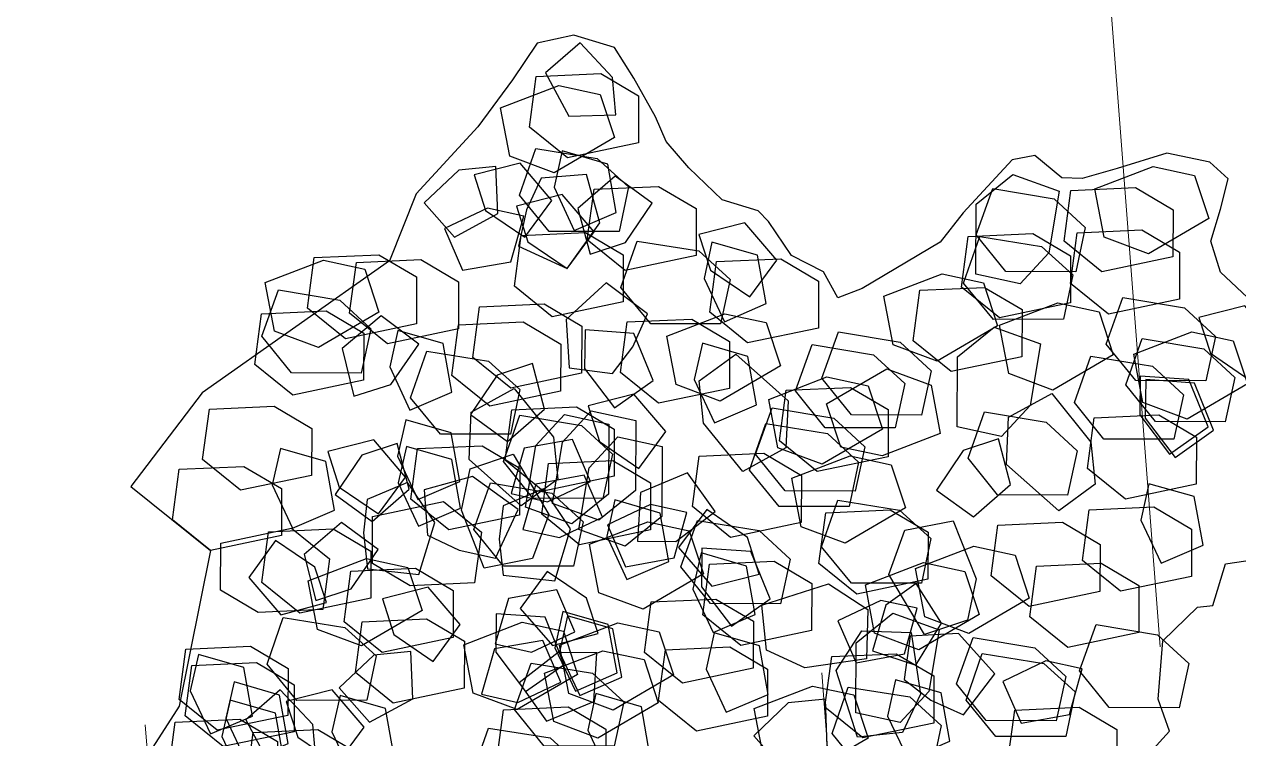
# Model space of a CAD drawing. Header units: metres. Extents: x 1851758 to 1852050, y 5187822 to 5188223.
# Drawn here: x 1851959.27 to 1851960.357, y 5187885.747 to 5187886.386 of the extents above; entities that cross this region are included whole.
import ezdxf

# ---------------------------------------------------------------- set-up
doc = ezdxf.new("R2010")
doc.units = ezdxf.units.M
doc.header["$LTSCALE"] = 2.5
doc.layers.add('PRO_DEMOL_TAL_HAC', color=32, linetype='CONTINUOUS', lineweight=15)
doc.layers.add('PRO_VOI_VEG', color=81, linetype='CONTINUOUS')

# ---------------------------------------------------------------- blocks, each defined once
blk = doc.blocks.new('arbuste fleurs rouges')
at = {"layer": 'PRO_VOI_VEG', "color": 27}
for points in [[(-0.7412, -1.4153), (-0.6125, -1.3735), (-0.5153, -1.3771), (-0.4414, -1.2943), (-0.4036, -1.1107), (-0.2864, -0.9878), (-0.1405, -0.8959), (-0.0451, -0.9355), (0.0378, -0.9679), (0.0792, -1.0597), (0.2192, -1.0124), (0.2594, -0.9384), (0.3385, -0.9133), (0.4227, -0.9045), (0.4742, -0.9622), (0.5684, -1.0074), (0.6178, -0.9717), (0.7201, -0.9501), (0.7958, -0.9923), (0.8066, -1.0179), (0.8842, -1.0179), (0.9137, -1.0808)], [(1.3467, -0.9316), (1.3823, -0.8605), (1.4304, -0.8285), (1.49, -0.8285), (1.5462, -0.8262), (1.5657, -0.7861), (1.5588, -0.7081), (1.5072, -0.6302), (1.472, -0.5754), (1.463, -0.5404), (1.4876, -0.4822), (1.4682, -0.4459), (1.3528, -0.3889), (1.2906, -0.3643), (1.171, -0.254), (1.1431, -0.2174), (1.1798, -0.1793), (1.1915, -0.1164), (1.2384, -0.0593), (1.2515, -0.0359), (1.2515, 0.0315), (1.2896, 0.1047), (1.3233, 0.1574), (1.3599, 0.1881), (1.4156, 0.2452), (1.458, 0.2935), (1.4588, 0.3699), (1.4258, 0.4288), (1.3508, 0.4523), (1.2522, 0.4875), (1.1059, 0.5593), (0.9771, 0.5711), (0.6549, 0.825), (0.4584, 0.8994), (0.3889, 0.73), (0.106, 0.7047), (-0.3873, 0.8469)]]:
    blk.add_lwpolyline(points, dxfattribs=at)
at = {"layer": 'PRO_VOI_VEG', "color": 12}
for points in [[(0.4507, 0.616), (0.3889, 0.73), (0.4222, 0.8108), (0.5124, 0.8251), (0.5504, 0.7158), (0.5314, 0.6398)], [(0.7592, 0.5543), (0.6975, 0.6683), (0.7307, 0.7491), (0.821, 0.7633), (0.859, 0.6541), (0.84, 0.578)], [(0.4067, 0.7164), (0.4684, 0.6024), (0.4352, 0.5216), (0.345, 0.5074), (0.307, 0.6167), (0.326, 0.6927)], [(0.8827, 0.4925), (0.8209, 0.6066), (0.8542, 0.6873), (0.9444, 0.7016), (0.9824, 0.5923), (0.9634, 0.5163)], [(0.389, 0.4308), (0.3272, 0.5448), (0.3605, 0.6256), (0.4507, 0.6399), (0.4887, 0.5306), (0.4697, 0.4546)], [(0.5301, 0.4695), (0.5919, 0.3555), (0.5586, 0.2747), (0.4684, 0.2604), (0.4304, 0.3697), (0.4494, 0.4457)], [(0.8827, 0.1839), (0.8209, 0.2979), (0.8542, 0.3787), (0.9444, 0.3929), (0.9824, 0.2836), (0.9634, 0.2076)], [(1.0683, 0.357), (1.0547, 0.2619), (1.1499, 0.2293), (1.2257, 0.2772), (1.1967, 0.353), (1.1348, 0.3621)], [(0.84, 0.1098), (0.9065, 0.0575), (0.9777, 0.1146), (0.9587, 0.2001), (0.8922, 0.1811)], [(0.2039, -0.0631), (0.1421, 0.051), (0.1754, 0.1317), (0.2656, 0.146), (0.3036, 0.0367), (0.2846, -0.0393)], [(0.3198, 0.1331), (0.268, 0.0663), (0.3255, -0.0046), (0.4109, 0.015), (0.3914, 0.0813)], [(0.389, -0.31), (0.3272, -0.196), (0.3605, -0.1152), (0.4507, -0.101), (0.4887, -0.2102), (0.4697, -0.2863)], [(0.5253, -0.2022), (0.5918, -0.2545), (0.663, -0.1975), (0.6441, -0.1119), (0.5776, -0.131)], [(1.2529, -0.6187), (1.1912, -0.5047), (1.2244, -0.4239), (1.3147, -0.4096), (1.3527, -0.5189), (1.3337, -0.5949)], [(1.3146, -0.8039), (1.2529, -0.6899), (1.2861, -0.6091), (1.3764, -0.5949), (1.4144, -0.7041), (1.3954, -0.7802)], [(1.0061, -0.9274), (0.9443, -0.8133), (0.9776, -0.7326), (1.0678, -0.7183), (1.1058, -0.8276), (1.0868, -0.9036)]]:
    blk.add_lwpolyline(points, close=True, dxfattribs=at)
at = {"layer": 'PRO_VOI_VEG'}
for points in [[(0.5693, 0.5951), (0.5076, 0.7092), (0.5408, 0.79), (0.6311, 0.8042), (0.6691, 0.6949), (0.6501, 0.6189)], [(0.1457, 0.5131), (0.0839, 0.6271), (0.1172, 0.7079), (0.2074, 0.7222), (0.2454, 0.6129), (0.2264, 0.5369)], [(0.015, 0.4942), (-0.0467, 0.6082), (-0.0135, 0.689), (0.0767, 0.7032), (0.1147, 0.5939), (0.0957, 0.5179)], [(0.1207, 0.4943), (0.059, 0.6084), (0.0922, 0.6891), (0.1825, 0.7034), (0.2205, 0.5941), (0.2015, 0.5181)], [(0.8959, 0.4179), (0.8342, 0.5319), (0.8674, 0.6127), (0.9577, 0.6269), (0.9957, 0.5177), (0.9767, 0.4416)], [(0.0368, 0.355), (-0.0249, 0.469), (0.0083, 0.5498), (0.0986, 0.5641), (0.1365, 0.4548), (0.1175, 0.3788)], [(0.3636, 0.2695), (0.3019, 0.3836), (0.3351, 0.4643), (0.4254, 0.4786), (0.4634, 0.3693), (0.4444, 0.2933)], [(0.2822, 0.2245), (0.2204, 0.3385), (0.2537, 0.4193), (0.3439, 0.4335), (0.3819, 0.3243), (0.3629, 0.2482)], [(0.6077, 0.2179), (0.5459, 0.332), (0.5792, 0.4128), (0.6694, 0.427), (0.7074, 0.3177), (0.6884, 0.2417)], [(0.8411, 0.2107), (0.7793, 0.3248), (0.8126, 0.4056), (0.9028, 0.4198), (0.9408, 0.3105), (0.9218, 0.2345)], [(1.3068, 0.2042), (1.2451, 0.3182), (1.2783, 0.399), (1.3686, 0.4132), (1.4066, 0.3039), (1.3876, 0.2279)], [(0.5215, 0.2375), (0.6164, 0.2233), (0.6497, 0.3183), (0.6022, 0.3943), (0.5262, 0.3658), (0.5167, 0.304)], [(1.0262, 0.149), (0.9644, 0.263), (0.9977, 0.3438), (1.0879, 0.3581), (1.1259, 0.2488), (1.1069, 0.1728)], [(0.7227, 0.0757), (0.6609, 0.1897), (0.6942, 0.2705), (0.7844, 0.2848), (0.8224, 0.1755), (0.8034, 0.0995)], [(1.1428, 0.0475), (1.081, 0.1615), (1.1143, 0.2423), (1.2045, 0.2565), (1.2425, 0.1472), (1.2235, 0.0712)], [(0.3078, 0.1174), (0.3743, 0.0652), (0.4455, 0.1222), (0.4265, 0.2077), (0.36, 0.1887)], [(0.6491, -0.0143), (0.5874, 0.0998), (0.6206, 0.1805), (0.7108, 0.1948), (0.7488, 0.0855), (0.7298, 0.0095)], [(0.9321, -0.0774), (0.8703, 0.0367), (0.9036, 0.1174), (0.9938, 0.1317), (1.0318, 0.0224), (1.0128, -0.0536)], [(1.0811, -0.1995), (1.0193, -0.0854), (1.0526, -0.0047), (1.1428, 0.0096), (1.1808, -0.0997), (1.1618, -0.1757)], [(0.464, -0.2612), (0.4022, -0.1472), (0.4355, -0.0664), (0.5257, -0.0522), (0.5637, -0.1614), (0.5447, -0.2375)], [(0.7388, -0.2692), (0.677, -0.1552), (0.7103, -0.0744), (0.8005, -0.0601), (0.8385, -0.1694), (0.8195, -0.2454)], [(0.5585, -0.3421), (0.4967, -0.2281), (0.53, -0.1473), (0.6202, -0.133), (0.6582, -0.2423), (0.6392, -0.3183)], [(0.8959, -0.3847), (0.8342, -0.2707), (0.8674, -0.1899), (0.9577, -0.1756), (0.9957, -0.2849), (0.9767, -0.3609)], [(0.7059, -0.5153), (0.6442, -0.4013), (0.6774, -0.3205), (0.7676, -0.3063), (0.8056, -0.4155), (0.7866, -0.4916)], [(1.1358, -0.5632), (1.0741, -0.4492), (1.1073, -0.3684), (1.1976, -0.3542), (1.2356, -0.4634), (1.2166, -0.5395)], [(0.4623, -0.5988), (0.4006, -0.4848), (0.4338, -0.404), (0.5241, -0.3898), (0.562, -0.499), (0.5431, -0.5751)], [(1.384, -0.7711), (1.3223, -0.6571), (1.3555, -0.5763), (1.4458, -0.5621), (1.4838, -0.6714), (1.4648, -0.7474)], [(0.7725, -0.8168), (0.7108, -0.7028), (0.744, -0.622), (0.8343, -0.6078), (0.8723, -0.7171), (0.8533, -0.7931)], [(0.7221, -0.9043), (0.6604, -0.7902), (0.6936, -0.7094), (0.7839, -0.6952), (0.8219, -0.8045), (0.8029, -0.8805)], [(0.464, -0.9403), (0.4022, -0.8263), (0.4355, -0.7455), (0.5257, -0.7312), (0.5637, -0.8405), (0.5447, -0.9165)], [(0.8455, -0.966), (0.7838, -0.852), (0.817, -0.7712), (0.9073, -0.7569), (0.9453, -0.8662), (0.9263, -0.9422)], [(1.044, -0.8662), (1.1105, -0.9185), (1.1817, -0.8614), (1.1627, -0.7759), (1.0962, -0.7949)], [(1.0409, -0.8774), (1.1074, -0.9296), (1.1787, -0.8726), (1.1597, -0.7871), (1.0932, -0.8061)]]:
    blk.add_lwpolyline(points, close=True, dxfattribs=at)
at = {"layer": 'PRO_VOI_VEG', "color": 24}
for points in [[(0.8838, 0.5627), (0.7924, 0.6483), (0.7982, 0.7324), (0.8765, 0.773), (0.9447, 0.6845), (0.9505, 0.6091)], [(0.7702, 0.5619), (0.735, 0.682), (0.7827, 0.7515), (0.8708, 0.7467), (0.8846, 0.6359), (0.8513, 0.568)], [(0.0742, 0.6366), (0.1264, 0.5738), (0.2051, 0.6133), (0.2045, 0.6978), (0.1379, 0.6933)], [(0.4693, 0.6009), (0.5215, 0.5381), (0.6003, 0.5776), (0.5997, 0.6621), (0.5331, 0.6576)], [(0.4693, 0.6009), (0.5215, 0.5381), (0.6003, 0.5776), (0.5997, 0.6621), (0.5331, 0.6576)], [(0.4392, 0.6238), (0.3621, 0.6508), (0.3148, 0.5766), (0.3588, 0.5043), (0.4136, 0.5424)], [(0.012, 0.5589), (0.0642, 0.4961), (0.143, 0.5356), (0.1424, 0.6201), (0.0758, 0.6156)], [(0.0453, 0.5612), (0.0976, 0.4984), (0.1763, 0.5378), (0.1757, 0.6224), (0.1091, 0.6179)], [(0.8495, 0.4779), (0.8788, 0.5573), (0.8026, 0.6075), (0.7271, 0.563), (0.7656, 0.5056)], [(0.1856, 0.5395), (0.1166, 0.5832), (0.0538, 0.5214), (0.0805, 0.4411), (0.1425, 0.4659)], [(0.4762, 0.4428), (0.5037, 0.5197), (0.4298, 0.5675), (0.3572, 0.524), (0.3949, 0.4689)], [(0.5375, 0.4603), (0.6143, 0.4327), (0.6622, 0.5067), (0.6186, 0.5792), (0.5636, 0.5415)], [(0.5375, 0.4603), (0.6143, 0.4327), (0.6622, 0.5067), (0.6186, 0.5792), (0.5636, 0.5415)], [(0.394, 0.3365), (0.3026, 0.4221), (0.3084, 0.5062), (0.3867, 0.5469), (0.4549, 0.4584), (0.4607, 0.383)], [(0.5486, 0.5448), (0.5215, 0.4678), (0.5958, 0.4204), (0.6681, 0.4644), (0.63, 0.5193)], [(0.5486, 0.5448), (0.5215, 0.4678), (0.5958, 0.4204), (0.6681, 0.4644), (0.63, 0.5193)], [(0.0875, 0.404), (0.1643, 0.3765), (0.2122, 0.4504), (0.1686, 0.523), (0.1135, 0.4852)], [(0.0875, 0.404), (0.1643, 0.3765), (0.2122, 0.4504), (0.1686, 0.523), (0.1135, 0.4852)], [(1.0945, 0.541), (1.0513, 0.4717), (1.1135, 0.4093), (1.1936, 0.4365), (1.1684, 0.4983)], [(0.7317, 0.4597), (0.7839, 0.3969), (0.8627, 0.4364), (0.862, 0.5209), (0.7954, 0.5164)], [(0.4379, 0.4517), (0.4544, 0.3605), (0.5516, 0.3597), (0.6063, 0.4268), (0.5566, 0.4873), (0.4972, 0.4768)], [(0.4379, 0.4517), (0.4544, 0.3605), (0.5516, 0.3597), (0.6063, 0.4268), (0.5566, 0.4873), (0.4972, 0.4768)], [(1.0611, 0.4932), (0.9983, 0.441), (1.0377, 0.3622), (1.1223, 0.3629), (1.1178, 0.4295)], [(0.5826, 0.4006), (0.6348, 0.3379), (0.7136, 0.3773), (0.713, 0.4619), (0.6464, 0.4574)], [(1.0869, 0.3505), (1.1637, 0.3229), (1.2116, 0.3969), (1.1681, 0.4694), (1.113, 0.4317)], [(1.3038, 0.248), (1.2125, 0.3335), (1.2182, 0.4177), (1.2965, 0.4583), (1.3647, 0.3698), (1.3705, 0.2944)], [(0.2189, 0.4391), (0.1757, 0.3698), (0.2379, 0.3074), (0.318, 0.3346), (0.2928, 0.3964)], [(0.5372, 0.3857), (0.5894, 0.3229), (0.6682, 0.3623), (0.6675, 0.4469), (0.6009, 0.4424)], [(0.5372, 0.3857), (0.5894, 0.3229), (0.6682, 0.3623), (0.6675, 0.4469), (0.6009, 0.4424)], [(0.0764, 0.3725), (0.1286, 0.3098), (0.2073, 0.3492), (0.2067, 0.4338), (0.1401, 0.4293)], [(0.3125, 0.2915), (0.3894, 0.2639), (0.4372, 0.3379), (0.3937, 0.4104), (0.3386, 0.3727)], [(0.3125, 0.2915), (0.3894, 0.2639), (0.4372, 0.3379), (0.3937, 0.4104), (0.3386, 0.3727)], [(1.4487, 0.3554), (1.3797, 0.3991), (1.3169, 0.3373), (1.3436, 0.257), (1.4056, 0.2818)], [(1.0547, 0.2619), (1.1316, 0.2343), (1.1794, 0.3083), (1.1359, 0.3808), (1.0808, 0.3431)], [(0.624, 0.2198), (0.6772, 0.3331), (0.7591, 0.3536), (0.8218, 0.2916), (0.7587, 0.1995), (0.6887, 0.1707)], [(0.7548, 0.3534), (0.7277, 0.2764), (0.802, 0.229), (0.8743, 0.273), (0.8362, 0.3278)], [(0.7548, 0.3534), (0.7277, 0.2764), (0.802, 0.229), (0.8743, 0.273), (0.8362, 0.3278)], [(1.1238, 0.2693), (1.176, 0.2065), (1.2548, 0.246), (1.2541, 0.3305), (1.1875, 0.326)], [(0.5472, 0.0995), (0.5119, 0.2197), (0.5597, 0.2892), (0.6477, 0.2844), (0.6615, 0.1736), (0.6282, 0.1056)], [(0.6785, 0.0833), (0.6433, 0.2035), (0.691, 0.273), (0.7791, 0.2682), (0.7929, 0.1574), (0.7596, 0.0894)], [(0.364, 0.037), (0.2727, 0.1225), (0.2784, 0.2067), (0.3567, 0.2473), (0.4249, 0.1588), (0.4307, 0.0834)], [(0.364, 0.037), (0.2727, 0.1225), (0.2784, 0.2067), (0.3567, 0.2473), (0.4249, 0.1588), (0.4307, 0.0834)], [(0.4964, 0.2153), (0.5129, 0.1241), (0.6101, 0.1233), (0.6648, 0.1903), (0.6151, 0.2509), (0.5557, 0.2404)], [(0.4964, 0.2153), (0.5129, 0.1241), (0.6101, 0.1233), (0.6648, 0.1903), (0.6151, 0.2509), (0.5557, 0.2404)], [(0.5249, 0.1421), (0.4479, 0.1692), (0.4005, 0.0949), (0.4445, 0.0227), (0.4993, 0.0607)], [(0.7485, 0.0373), (0.8254, 0.0097), (0.8732, 0.0837), (0.8297, 0.1562), (0.7746, 0.1185)], [(0.2591, -0.0622), (0.2239, 0.0579), (0.2716, 0.1274), (0.3596, 0.1226), (0.3734, 0.0118), (0.3401, -0.0561)], [(0.3564, -0.1158), (0.265, -0.0302), (0.2708, 0.0539), (0.3491, 0.0945), (0.4173, 0.0061), (0.4231, -0.0694)], [(0.4121, -0.1276), (0.3208, -0.042), (0.3265, 0.0421), (0.4048, 0.0828), (0.473, -0.0057), (0.4788, -0.0812)], [(0.6005, -0.1276), (0.5092, -0.042), (0.5149, 0.0421), (0.5932, 0.0828), (0.6614, -0.0057), (0.6672, -0.0812)], [(0.5519, 0.0009), (0.6041, -0.0619), (0.6829, -0.0224), (0.6823, 0.0621), (0.6156, 0.0576)], [(0.6354, 0.0623), (0.573, 0.0097), (0.6129, -0.0689), (0.6975, -0.0677), (0.6925, -0.0011)], [(0.6354, 0.0623), (0.573, 0.0097), (0.6129, -0.0689), (0.6975, -0.0677), (0.6925, -0.0011)], [(0.997, -0.1535), (0.9056, -0.0679), (0.9114, 0.0162), (0.9897, 0.0568), (1.0579, -0.0316), (1.0637, -0.1071)], [(1.0993, -0.0655), (1.1761, -0.0931), (1.2239, -0.0191), (1.1804, 0.0534), (1.1253, 0.0157)], [(0.21, -0.0655), (0.2622, -0.1283), (0.341, -0.0889), (0.3403, -0.0043), (0.2737, -0.0088)], [(0.8654, -0.0694), (0.9176, -0.1321), (0.9964, -0.0927), (0.9957, -0.0081), (0.9291, -0.0126)], [(0.994, -0.071), (0.9407, -0.1843), (0.8589, -0.2047), (0.7961, -0.1427), (0.8593, -0.0506), (0.9293, -0.0218)], [(0.5888, -0.2751), (0.5536, -0.155), (0.6013, -0.0854), (0.6894, -0.0902), (0.7032, -0.201), (0.6699, -0.269)], [(0.7128, -0.1002), (0.6332, -0.0715), (0.5835, -0.148), (0.6284, -0.2232), (0.6856, -0.1843)], [(0.5051, -0.1742), (0.5573, -0.237), (0.636, -0.1975), (0.6354, -0.113), (0.5688, -0.1175)], [(0.9405, -0.3608), (0.8492, -0.2752), (0.8549, -0.1911), (0.9332, -0.1505), (1.0014, -0.239), (1.0072, -0.3144)], [(0.8202, -0.3456), (0.7849, -0.2255), (0.8326, -0.1559), (0.9207, -0.1607), (0.9345, -0.2716), (0.9012, -0.3395)], [(0.3747, -0.2373), (0.4269, -0.3001), (0.5057, -0.2606), (0.505, -0.1761), (0.4384, -0.1806)], [(0.9488, -0.3818), (0.9135, -0.2617), (0.9613, -0.1921), (1.0493, -0.1969), (1.0631, -0.3078), (1.0298, -0.3757)], [(0.8169, -0.4406), (0.7255, -0.355), (0.7313, -0.2709), (0.8096, -0.2303), (0.8778, -0.3188), (0.8836, -0.3942)], [(0.9842, -0.4207), (0.9489, -0.3005), (0.9966, -0.231), (1.0847, -0.2358), (1.0985, -0.3466), (1.0652, -0.4146)], [(0.577, -0.2438), (0.6475, -0.3472), (0.6236, -0.428), (0.5383, -0.4506), (0.4911, -0.3494), (0.5018, -0.2746)], [(0.9549, -0.252), (1.0463, -0.3376), (1.0405, -0.4217), (0.9622, -0.4623), (0.894, -0.3738), (0.8882, -0.2984)], [(0.3486, -0.2964), (0.3054, -0.3657), (0.3676, -0.4281), (0.4477, -0.4009), (0.4225, -0.3391)], [(0.403, -0.4937), (0.3117, -0.4082), (0.3175, -0.324), (0.3957, -0.2834), (0.4639, -0.3719), (0.4697, -0.4473)], [(1.1762, -0.5056), (1.0848, -0.42), (1.0906, -0.3359), (1.1689, -0.2953), (1.237, -0.3838), (1.2429, -0.4592)], [(1.1762, -0.5056), (1.0848, -0.42), (1.0906, -0.3359), (1.1689, -0.2953), (1.237, -0.3838), (1.2429, -0.4592)], [(0.5887, -0.3822), (0.5262, -0.4348), (0.5661, -0.5133), (0.6507, -0.5121), (0.6458, -0.4456)], [(0.5887, -0.3822), (0.5262, -0.4348), (0.5661, -0.5133), (0.6507, -0.5121), (0.6458, -0.4456)], [(0.3993, -0.4751), (0.5028, -0.4046), (0.5836, -0.4285), (0.6062, -0.5138), (0.505, -0.5611), (0.4301, -0.5503)], [(0.6717, -0.6213), (0.5803, -0.5358), (0.5861, -0.4516), (0.6644, -0.411), (0.7326, -0.4995), (0.7384, -0.5749)], [(1.2539, -0.4418), (1.374, -0.4066), (1.4436, -0.4543), (1.4388, -0.5423), (1.3279, -0.5561), (1.26, -0.5228)], [(0.44, -0.4601), (0.5602, -0.4249), (0.6297, -0.4726), (0.6249, -0.5607), (0.5141, -0.5745), (0.4462, -0.5412)], [(1.3087, -0.6121), (1.2735, -0.4919), (1.3212, -0.4224), (1.4093, -0.4272), (1.4231, -0.538), (1.3898, -0.6059)], [(0.5547, -0.4568), (0.5522, -0.5384), (0.6373, -0.5611), (0.6929, -0.4973), (0.64, -0.4565)], [(0.6092, -0.5376), (0.6942, -0.4457), (0.7783, -0.4509), (0.8194, -0.529), (0.7314, -0.5977), (0.656, -0.604)], [(0.9824, -0.4878), (1.1025, -0.4525), (1.172, -0.5002), (1.1673, -0.5883), (1.0564, -0.6021), (0.9885, -0.5688)], [(0.7254, -0.699), (0.634, -0.6134), (0.6398, -0.5293), (0.7181, -0.4887), (0.7862, -0.5772), (0.792, -0.6526)], [(0.8634, -0.4845), (0.8363, -0.5615), (0.9106, -0.6089), (0.9828, -0.5649), (0.9448, -0.51)], [(0.4914, -0.6458), (0.5782, -0.6785), (0.6287, -0.5955), (0.5993, -0.5141), (0.5218, -0.5257), (0.5003, -0.5821)], [(0.4914, -0.6458), (0.5782, -0.6785), (0.6287, -0.5955), (0.5993, -0.5141), (0.5218, -0.5257), (0.5003, -0.5821)], [(1.1856, -0.7189), (1.0942, -0.6333), (1.1, -0.5492), (1.1782, -0.5086), (1.2464, -0.597), (1.2522, -0.6725)], [(0.9218, -0.7121), (0.8865, -0.5919), (0.9342, -0.5224), (1.0223, -0.5272), (1.0361, -0.638), (1.0028, -0.706)], [(0.89, -0.7049), (0.9432, -0.5916), (1.025, -0.5711), (1.0878, -0.6331), (1.0246, -0.7252), (0.9547, -0.754)], [(1.4682, -0.8131), (1.3768, -0.7275), (1.3826, -0.6434), (1.4609, -0.6028), (1.5291, -0.6913), (1.5349, -0.7667)], [(0.5287, -0.8078), (0.4935, -0.6876), (0.5412, -0.6181), (0.6293, -0.6229), (0.643, -0.7337), (0.6097, -0.8016)], [(1.0716, -0.866), (1.0364, -0.7459), (1.0841, -0.6764), (1.1721, -0.6812), (1.1859, -0.792), (1.1526, -0.8599)], [(0.569, -0.696), (0.5066, -0.7487), (0.5465, -0.8272), (0.6311, -0.826), (0.6261, -0.7594)], [(0.569, -0.696), (0.5066, -0.7487), (0.5465, -0.8272), (0.6311, -0.826), (0.6261, -0.7594)], [(1.1881, -0.891), (1.1529, -0.7709), (1.2006, -0.7013), (1.2886, -0.7061), (1.3024, -0.8169), (1.2691, -0.8849)], [(1.128, -0.9452), (1.0928, -0.8251), (1.1405, -0.7555), (1.2286, -0.7603), (1.2423, -0.8712), (1.209, -0.9391)], [(1.2045, -0.9639), (1.1131, -0.8783), (1.1189, -0.7942), (1.1971, -0.7536), (1.2653, -0.842), (1.2711, -0.9175)], [(0.6139, -1.0119), (0.5787, -0.8917), (0.6264, -0.8222), (0.7144, -0.827), (0.7282, -0.9378), (0.6949, -1.0058)], [(1.212, -0.9659), (1.2888, -0.9934), (1.3367, -0.9195), (1.2932, -0.8469), (1.2381, -0.8847)]]:
    blk.add_lwpolyline(points, close=True, dxfattribs=at)
at = {"layer": 'PRO_VOI_VEG', "color": 27}
for points in [[(0.2118, 0.3855), (0.1758, 0.5054), (0.223, 0.5752), (0.3111, 0.571), (0.3256, 0.4602), (0.2928, 0.3921)], [(1.1451, 0.1919), (1.1091, 0.3118), (1.1564, 0.3816), (1.2445, 0.3774), (1.259, 0.2667), (1.2261, 0.1985)], [(0.7013, 0.1132), (0.7641, 0.1655), (0.7246, 0.2442), (0.6401, 0.2436), (0.6446, 0.177)], [(0.8091, 0.1113), (0.689, 0.076), (0.6195, 0.1238), (0.6243, 0.2118), (0.7351, 0.2256), (0.803, 0.1923)], [(0.4353, 0.0636), (0.4981, 0.1158), (0.4587, 0.1946), (0.3741, 0.194), (0.3786, 0.1274)], [(0.8289, 0.0669), (0.7088, 0.0317), (0.6393, 0.0794), (0.6441, 0.1675), (0.7549, 0.1813), (0.8228, 0.148)], [(0.127, -0.023), (0.091, 0.0969), (0.1383, 0.1667), (0.2264, 0.1625), (0.2409, 0.0517), (0.208, -0.0164)], [(1.0384, -0.0294), (1.0024, 0.0905), (1.0496, 0.1603), (1.1377, 0.1561), (1.1522, 0.0453), (1.1194, -0.0228)], [(0.3342, 0.0324), (0.3868, -0.0301), (0.4653, 0.0099), (0.4642, 0.0944), (0.3976, 0.0895)], [(0.3291, 0.0224), (0.3817, -0.04), (0.4603, -0.0001), (0.4591, 0.0845), (0.3925, 0.0796)], [(1.0439, -0.035), (1.0965, -0.0974), (1.175, -0.0575), (1.1738, 0.0271), (1.1073, 0.0222)], [(0.7908, -0.3433), (0.7547, -0.2234), (0.802, -0.1536), (0.8901, -0.1578), (0.9046, -0.2685), (0.8717, -0.3367)], [(0.6961, -0.5063), (0.6601, -0.3864), (0.7074, -0.3165), (0.7955, -0.3208), (0.81, -0.4315), (0.7771, -0.4997)], [(0.381, -0.6194), (0.3449, -0.4995), (0.3922, -0.4297), (0.4803, -0.4339), (0.4948, -0.5446), (0.4619, -0.6128)], [(1.2211, -0.6152), (1.1851, -0.4953), (1.2324, -0.4254), (1.3205, -0.4297), (1.335, -0.5404), (1.3021, -0.6085)], [(0.3869, -0.5732), (0.4396, -0.6357), (0.5181, -0.5958), (0.5169, -0.5112), (0.4503, -0.5161)], [(0.5068, -0.8322), (0.4708, -0.7123), (0.5181, -0.6425), (0.6062, -0.6467), (0.6207, -0.7575), (0.5878, -0.8256)], [(0.8526, -0.9077), (0.9052, -0.9701), (0.9837, -0.9302), (0.9825, -0.8456), (0.9159, -0.8506)]]:
    blk.add_lwpolyline(points, close=True, dxfattribs=at)
at = {"layer": 'PRO_VOI_VEG', "color": 232}
blk.add_lwpolyline([(0.7419, 0.2749), (0.7059, 0.3948), (0.7532, 0.4647), (0.8413, 0.4605), (0.8558, 0.3497), (0.8229, 0.2816)], close=True, dxfattribs=at)
at = {"layer": 'PRO_VOI_VEG', "color": 246}
for points in [[(0.7087, 0.2602), (0.6237, 0.1683), (0.5395, 0.1735), (0.4984, 0.2515), (0.5864, 0.3203), (0.6618, 0.3266)], [(1.2104, 0.1498), (1.2375, 0.2269), (1.1632, 0.2742), (1.091, 0.2302), (1.129, 0.1754)], [(1.0181, 0.101), (1.0502, 0.188), (0.9668, 0.2381), (0.8857, 0.2081), (0.8977, 0.1306), (0.9542, 0.1095)], [(0.6464, 0.0748), (0.7088, 0.1274), (0.6689, 0.2059), (0.5843, 0.2047), (0.5893, 0.1382)], [(0.3418, 0.0617), (0.4046, 0.1139), (0.3651, 0.1927), (0.2806, 0.192), (0.2851, 0.1254)], [(0.798, 0.0085), (0.6779, -0.0268), (0.6083, 0.0209), (0.6131, 0.109), (0.724, 0.1228), (0.7919, 0.0895)], [(0.7138, -0.1157), (0.7657, -0.0489), (0.7082, 0.022), (0.6228, 0.0024), (0.6422, -0.0639)]]:
    blk.add_lwpolyline(points, close=True, dxfattribs=at)

msp = doc.modelspace()

# ---------------------------------------------------------------- linework, layer by layer
at = {"layer": 'PRO_DEMOL_TAL_HAC'}
for p, q in [((1851960.2864, 5187885.829), (1851960.2125, 5187886.7909)), ((1851960.0297, 5187885.2075), (1851959.9836, 5187885.8058)), ((1851959.4241, 5187885.1609), (1851959.3781, 5187885.7592))]:
    msp.add_line(p, q, dxfattribs=at)

# ---------------------------------------------------------------- block references
at = {"layer": 'PRO_VOI_VEG', "xscale": 0.5, "yscale": 0.5, "rotation": 73.42673142394756}
msp.add_blockref('arbuste fleurs rouges', (1851959.7309, 5187885.6247), dxfattribs=at)

doc.saveas('drawing.dxf')
